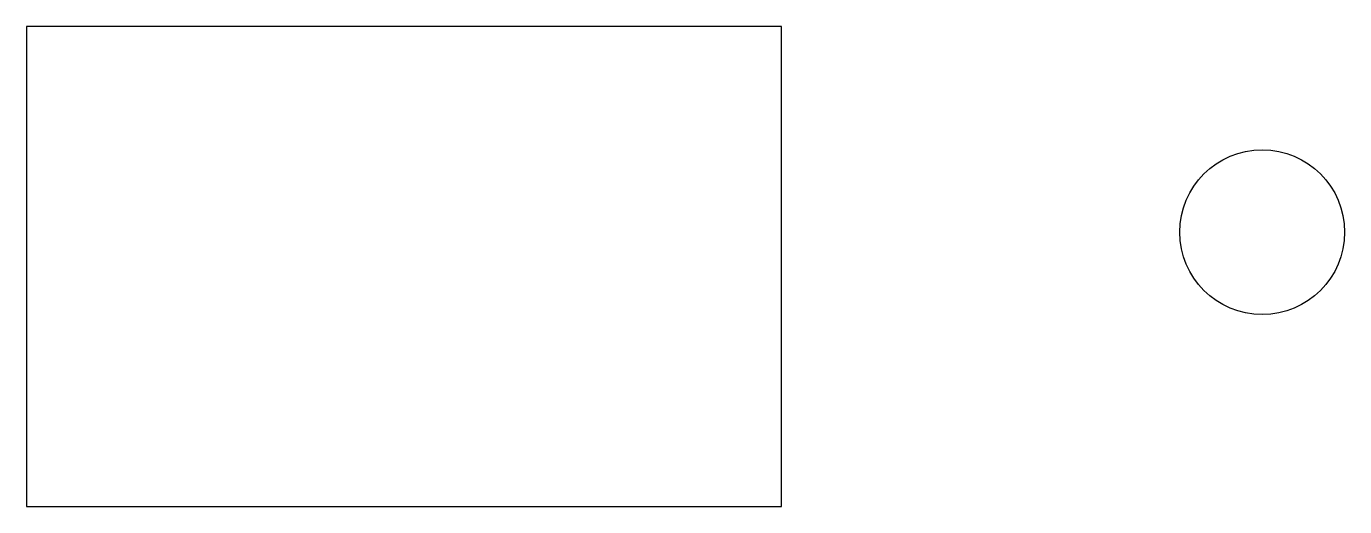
# Model space of a CAD drawing. Header units: millimetres. Extents: x 0 to 96, y 0 to 35.
import ezdxf

# ---------------------------------------------------------------- set-up
doc = ezdxf.new("R2010")
doc.units = ezdxf.units.MM
doc.layers.add('PLATE', color=7, linetype='Continuous')
doc.layers.add('SMALL_CIRCLE', color=7, linetype='Continuous')

msp = doc.modelspace()

# ---------------------------------------------------------------- linework, layer by layer
at = {"layer": 'PLATE'}
msp.add_lwpolyline([(0, 0), (55, 0), (55, 35), (0, 35)], close=True, dxfattribs=at)
at = {"layer": 'SMALL_CIRCLE'}
msp.add_circle((90, 20), 6, dxfattribs=at)

doc.saveas('drawing.dxf')
